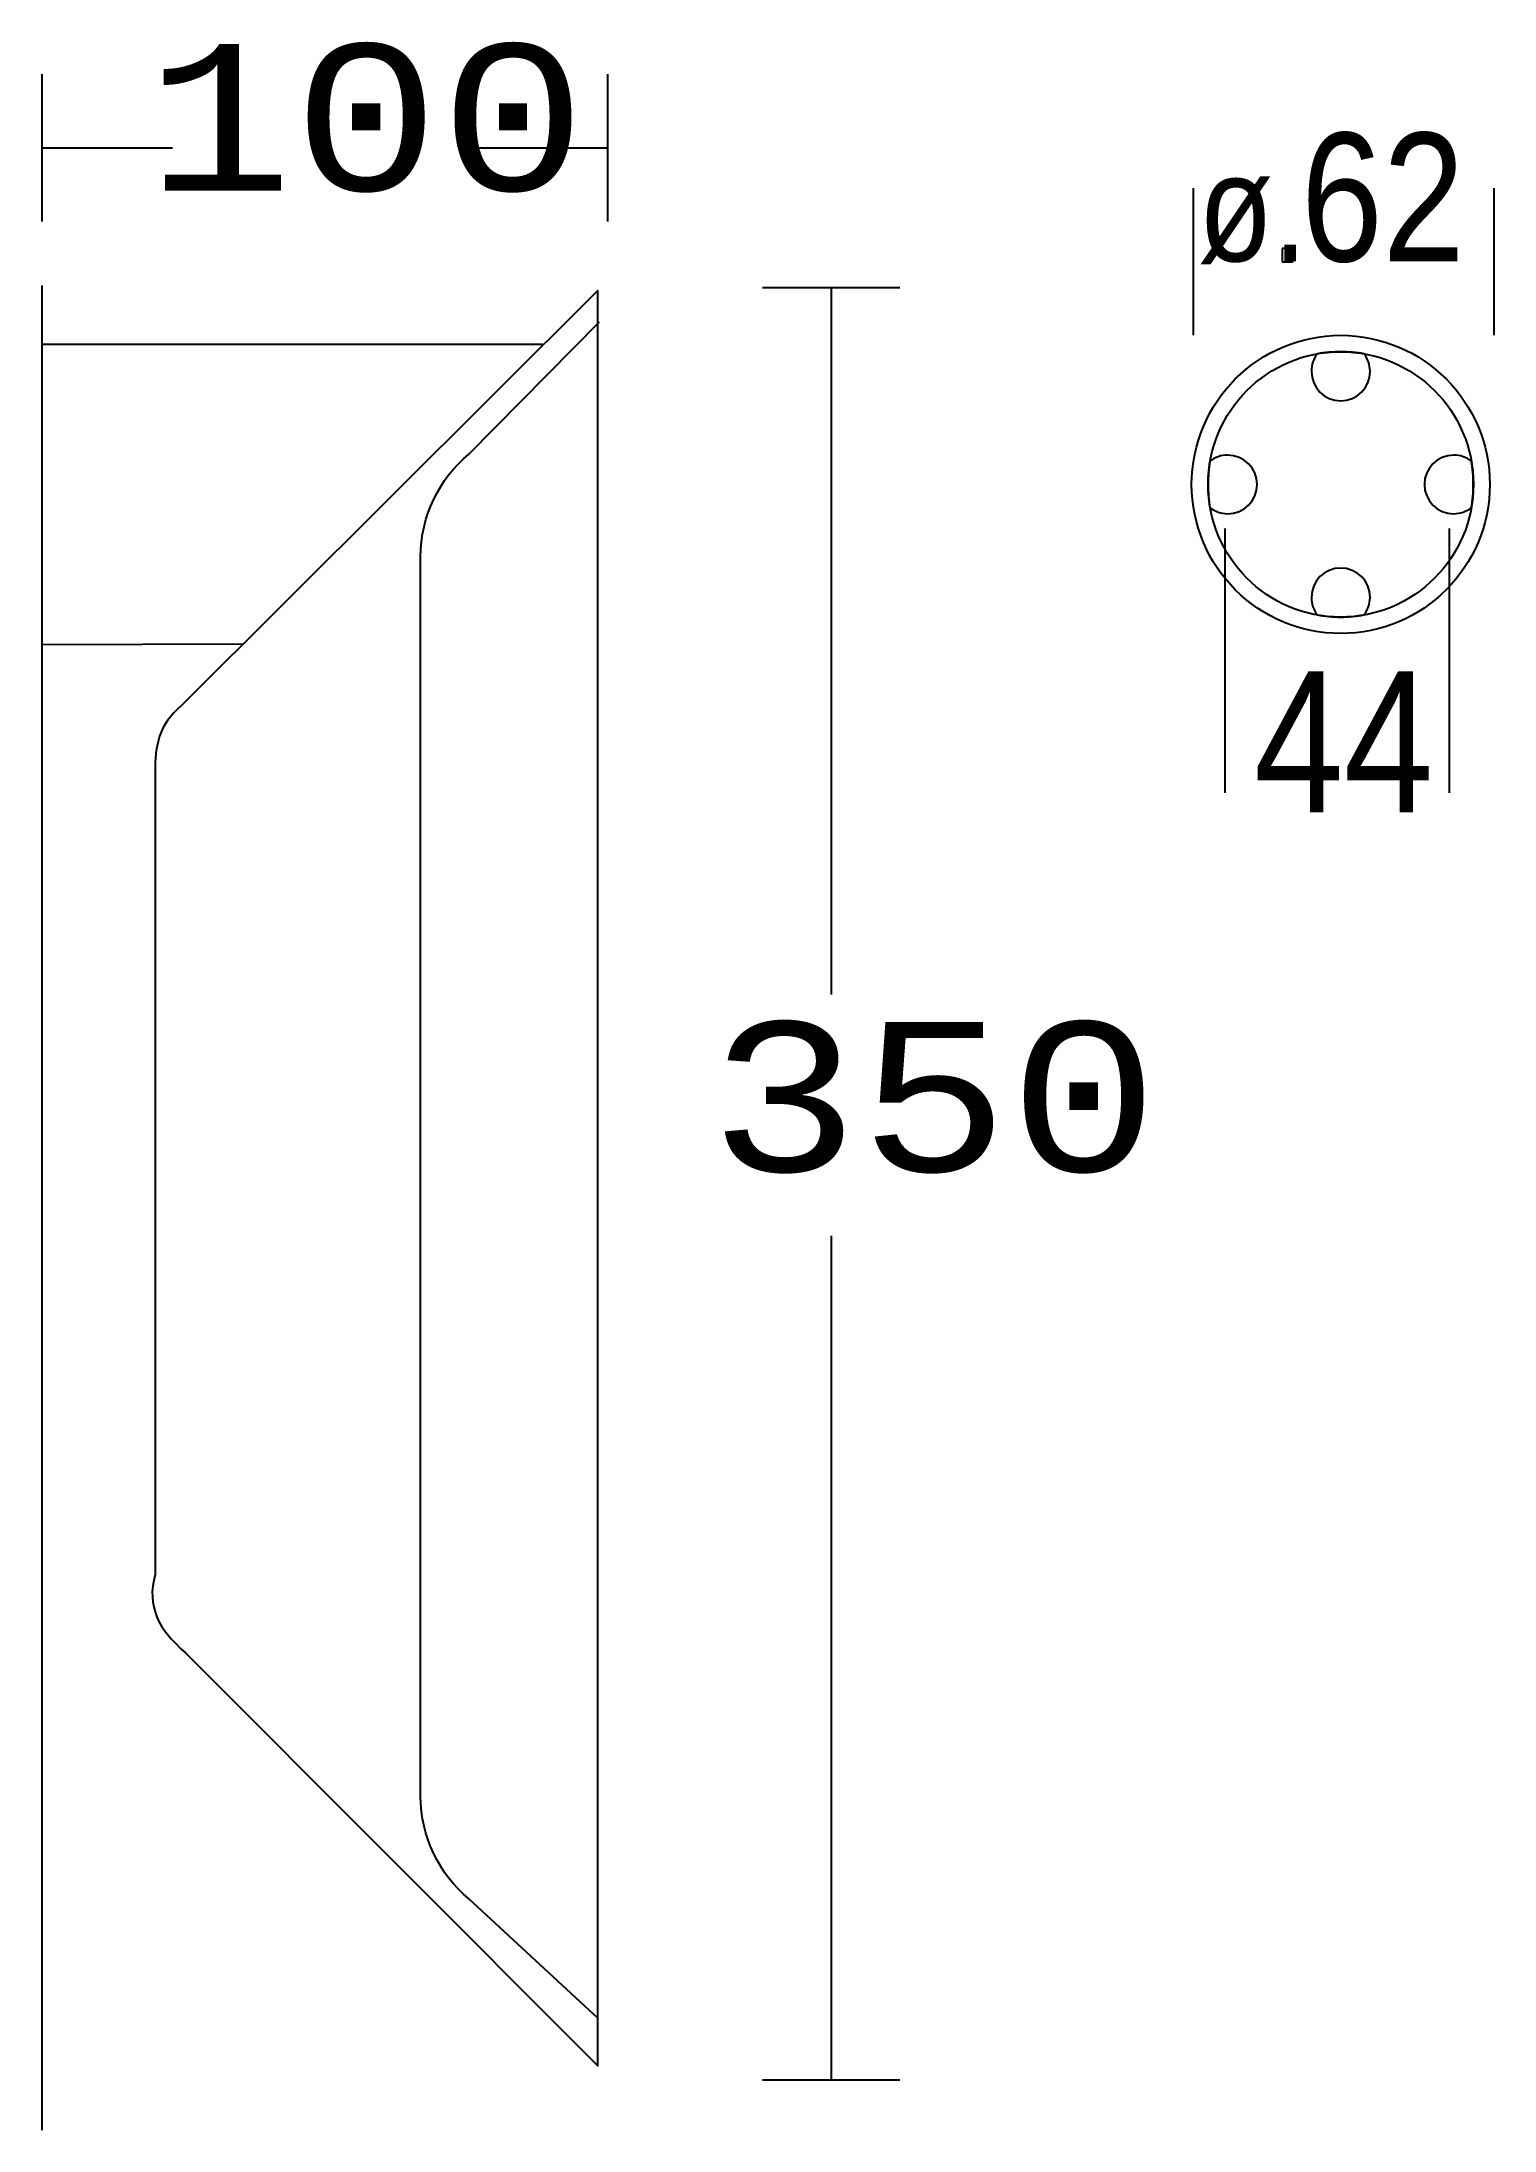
# Model space of a CAD drawing. Extents: x 33 to 171, y 0 to 199.
import ezdxf

# ---------------------------------------------------------------- set-up
doc = ezdxf.new("R2010")
doc.units = 0
doc.linetypes.add('AI9-LType1', pattern=[6.604, 3.302, -3.302])
doc.layers.add('LIVELLO_1', color=160, linetype='Continuous')
doc.styles.add('STD', font='txt')

# ---------------------------------------------------------------- blocks, each defined once
blk = doc.blocks.new('AI9-BLK1')
at = {"layer": 'LIVELLO_1', "color": 7}
for p, q in [((-52.88, 96.09), (-52.88, 82.07)), ((1.02, 96.09), (1.02, 82.07)), ((-52.88, 89.08), (-40.44, 89.08)), ((-11.18, 89.08), (1.02, 89.08)), ((56.82, 71.22), (56.82, 85.25)), ((85.48, 71.22), (85.48, 85.25)), ((-52.88, 75.96), (-52.88, -99.75)), ((15.77, 75.78), (28.87, 75.78)), ((22.32, 75.78), (22.32, 8.43)), ((59.84, 27.65), (59.84, 52.81)), ((81.21, 27.65), (81.21, 52.81)), ((22.32, -14.55), (22.32, -94.96)), ((15.77, -94.96), (28.87, -94.96))]:
    blk.add_line(p, q, dxfattribs=at)
at = {"layer": 'LIVELLO_1', "color": 7, "linetype": 'AI9-LType1'}
blk.add_lwpolyline([(66.31, 78.23), (66.31, 79.5), (65.27, 79.5), (65.27, 78.23)], close=True, dxfattribs=at)
at = {"layer": 'LIVELLO_1', "color": 7}
blk.add_lwpolyline([(-5.18, 70.35), (-52.88, 70.35), (-52.88, 41.77), (-33.73, 41.83)], dxfattribs=at)
for radius in [14.2, 12.64]:
    blk.add_circle((70.86, 57.02), radius, dxfattribs=at)
for points, knots in [([(-39.56, 35.95), (-39.56, 35.95), (0.08, 75.48), (0.08, 75.48), (0.08, 75.48), (0.08, -93.62), (0.08, -93.62), (0.08, -93.62), (-39.18, -54.27), (-39.18, -54.27), (-41.8, -52.04), (-42.91, -49.81), (-42.09, -46.83), (-42.09, -46.83), (-42.09, 29.61), (-42.09, 29.61), (-42.07, 32.17), (-41.8, 34.09), (-39.56, 35.95)], [0, 0, 0, 0, 1, 1, 1, 2, 2, 2, 3, 3, 3, 4, 4, 4, 5, 5, 5, 6, 6, 6, 6]), ([(0.08, -89.06), (0.08, -89.06), (-12.19, -77.71), (-12.19, -77.71), (-15, -75.38), (-16.79, -71.86), (-16.79, -67.92), (-16.79, -67.92), (-16.79, 50.12), (-16.79, 50.12), (-16.79, 54.06), (-15, 57.58), (-12.19, 59.9), (-12.19, 59.9), (0.24, 72.49), (0.24, 72.49)], [0, 0, 0, 0, 1, 1, 1, 2, 2, 2, 3, 3, 3, 4, 4, 4, 5, 5, 5, 5]), ([(68.07, 67.78), (68.07, 68.42), (68.27, 69), (68.62, 69.46), (69.35, 69.59), (70.1, 69.66), (70.86, 69.66), (71.62, 69.66), (72.36, 69.59), (73.09, 69.46), (73.44, 69), (73.65, 68.42), (73.65, 67.78), (73.65, 66.24), (72.4, 64.99), (70.86, 64.99), (69.31, 64.99), (68.07, 66.24), (68.07, 67.78)], [0, 0, 0, 0, 1, 1, 1, 2, 2, 2, 3, 3, 3, 4, 4, 4, 5, 5, 5, 6, 6, 6, 6]), ([(58.42, 59.25), (58.88, 59.6), (59.46, 59.81), (60.09, 59.81), (61.64, 59.81), (62.89, 58.56), (62.89, 57.02), (62.89, 55.48), (61.64, 54.23), (60.09, 54.23), (59.46, 54.23), (58.88, 54.44), (58.42, 54.78), (58.29, 55.51), (58.22, 56.25), (58.22, 57.02), (58.22, 57.78), (58.29, 58.53), (58.42, 59.25)], [0, 0, 0, 0, 1, 1, 1, 2, 2, 2, 3, 3, 3, 4, 4, 4, 5, 5, 5, 6, 6, 6, 6]), ([(78.83, 57.02), (78.83, 58.56), (80.08, 59.81), (81.62, 59.81), (82.25, 59.81), (82.83, 59.6), (83.3, 59.25), (83.43, 58.53), (83.49, 57.78), (83.49, 57.02), (83.49, 56.25), (83.43, 55.51), (83.3, 54.78), (82.83, 54.44), (82.25, 54.23), (81.62, 54.23), (80.08, 54.23), (78.83, 55.48), (78.83, 57.02)], [0, 0, 0, 0, 1, 1, 1, 2, 2, 2, 3, 3, 3, 4, 4, 4, 5, 5, 5, 6, 6, 6, 6]), ([(68.07, 46.26), (68.07, 47.8), (69.31, 49.05), (70.86, 49.05), (72.4, 49.05), (73.65, 47.8), (73.65, 46.26), (73.65, 45.63), (73.44, 45.05), (73.09, 44.58), (72.36, 44.45), (71.62, 44.38), (70.86, 44.38), (70.1, 44.38), (69.35, 44.45), (68.62, 44.58), (68.27, 45.05), (68.07, 45.63), (68.07, 46.26)], [0, 0, 0, 0, 1, 1, 1, 2, 2, 2, 3, 3, 3, 4, 4, 4, 5, 5, 5, 6, 6, 6, 6])]:
    blk.add_open_spline(points, degree=3, knots=knots, dxfattribs=at)
at = {"layer": 'LIVELLO_1', "color": 7, "attachment_point": 1, "style": 'STD'}
for s, insert, char_height in [('\\fCourier|b0|i0;\\H13.9524;\\W1.00;\\C7;100', (-42.94, 98.96), 13.9524), ('\\fArial Narrow|b0|i0;\\H12.2270;\\C7;62', (67.08, 90.5), 12.227), ('\\fArial Narrow|b0|i0;\\H13.4161;\\C7;44', (62.59, 39.21), 13.4161), ('\\fCourier|b0|i0;\\H14.2457;\\W1.00;\\C7;350', (10.7, 5.82), 14.2457)]:
    blk.add_mtext(s, dxfattribs=dict(at, insert=insert, char_height=char_height))
at = {"layer": 'LIVELLO_1', "color": 7, "linetype": 'AI9-LType1', "insert": (57.27, 88.48), "char_height": 10.2076, "attachment_point": 1, "style": 'STD'}
blk.add_mtext('\\fArial Narrow|b0|i0;\\H10.2076;\\C7;ø.', dxfattribs=at)

msp = doc.modelspace()

# ---------------------------------------------------------------- block references
at = {"layer": 'LIVELLO_1', "color": 7}
msp.add_blockref('AI9-BLK1', (85.764446, 99.751534), dxfattribs=at)

doc.saveas('drawing.dxf')
